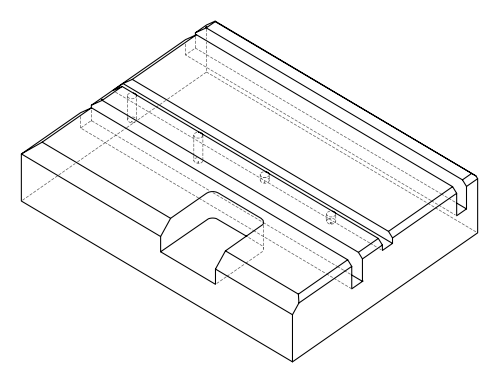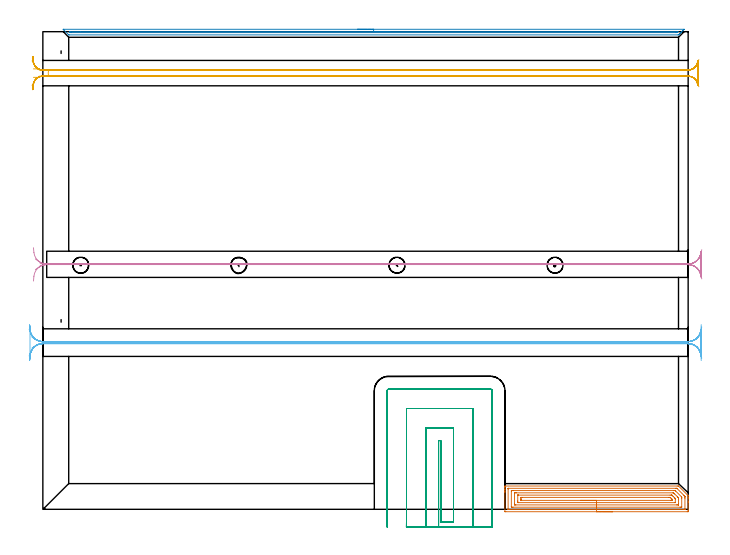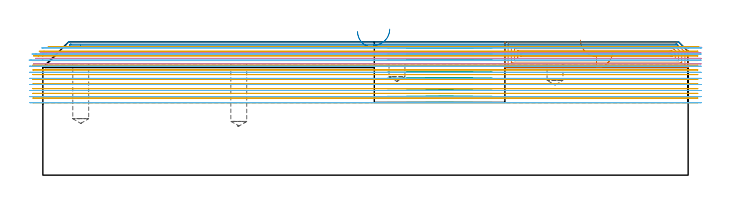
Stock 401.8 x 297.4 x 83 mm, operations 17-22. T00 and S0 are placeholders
(PLAN: 22 operations, 5 tool changes, 105.6 min)
(1 SPOT_DRILL | STEP1POCKET | NXT0321_9005460120000 | 0.03 min | 1437 mm3)
(2 SPOT_DRILL_1 | STEP1POCKET_1 | NXT0321_9005460120000 | 0.03 min | 1437 mm3)
(3 SPOT_DRILL_2 | STEP1POCKET_2 | NXT0321_9005460120000 | 0.03 min | 1436 mm3)
(4 SPOT_DRILL_3 | STEP1POCKET_3 | NXT0321_9005460120000 | 0.03 min | 1437 mm3)
(5 DRILL_BLIND_HOLE_INTO_CENTER | STEP1POCKET | UGT0301_494 | 0.16 min | 2744 mm3)
(6 DRILL_BLIND_HOLE_INTO_CENTER_1 | STEP1POCKET_1 | UGT0301_494 | 0.17 min | 2877 mm3)
(7 DRILL_BLIND_HOLE_INTO_CENTER_2 | STEP1POCKET_2 | UGT0301_494 | 0.06 min | 745 mm3)
(8 DRILL_BLIND_HOLE_INTO_CENTER_3 | STEP1POCKET_3 | UGT0301_494 | 0.07 min | 914 mm3)
(9 AREA_MILL | FG_CHAMFER_SURFACE | UGT0205_001 | 4.5 min | 13284 mm3)
(10 AREA_MILL_1 | FG_CHAMFER_SURFACE_1 | UGT0205_001 | 1.12 min | 3279 mm3)
(11 AREA_MILL_2 | FG_CHAMFER_SURFACE_2 | UGT0205_001 | 2.13 min | 1672 mm3)
(12 AREA_MILL_3 | FG_CHAMFER_SURFACE_3 | UGT0205_001 | 9.82 min | 25996 mm3)
(13 AREA_MILL_4 | FG_CHAMFER_SURFACE_4 | UGT0205_001 | 2.62 min | 1995 mm3)
(14 AREA_MILL_5 | FG_CHAMFER_SURFACE_5 | UGT0205_001 | 7.2 min | 21104 mm3)
(15 AREA_MILL_6 | FG_CHAMFER_SURFACE_6 | UGT0205_001 | 0.92 min | 715 mm3)
(16 AREA_MILL_7 | FG_CHAMFER_SURFACE_7 | UGT0205_001 | 0.56 min | 390 mm3)
(17 AREA_MILL_8 | FG_CHAMFER_SURFACE_8 | UGT0205_001 | 5.71 min | 15411 mm3)
(18 AREA_MILL_9 | FG_CHAMFER_SURFACE_9 | UGT0205_001 | 6.28 min | 2342 mm3)
(19 MILL_SLOT | SLOT_PARTIAL_RECTANGULAR | NXT0201_012 | Follow Part, ap 4, ae 75% | 17.23 min | 250609 mm3)
(20 MILL_RECTANGULAR_SLOT | SLOT_RECTANGULAR | NXT0201_012 | Follow Part, ap 4, ae 75% | 6.9 min | 81642 mm3)
(21 MILL_RECTANGULAR_SLOT_1 | SLOT_RECTANGULAR_1 | NXT0201_011 | Follow Part, ap 3, ae 75% | 22.45 min | 238790 mm3)
(22 MILL_RECTANGULAR_SLOT_2 | SLOT_RECTANGULAR_2 | NXT0201_012 | Follow Part, ap 4, ae 75% | 17.6 min | 259978 mm3)
(TOOL NXT0321_9005460120000 | NC Spot Drill, 142deg, 12mm, Carbide, Uncoated | D12 PA142 FL30 Z2)
(TOOL UGT0301_494 | Carbide Drill 9.9 mm | D9.9 PA118 FL87 Z2)
(TOOL UGT0205_001 | Chamfer Mill 20 x 3 x 45 deg. | D20 FL50 Z2)
(TOOL NXT0201_012 | ENDMILL 16mm [2P460-1600-NA 1630] | D16 FL38 Z6)
(TOOL NXT0201_011 | ENDMILL 12mm [2P460-1200-NA 1630] | D12 FL38 Z6)
(OP 17 AREA_MILL_8)
G17 G21 G94 G90
T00 M6
G54
G17 G0 G90 X354.75 Y-1.5 S1061 M3
G43 Z93. H0
Z77.
G94 G1 X354.712 Z76.128 F250.
X354.598 Z75.263
X354.409 Z74.412
X354.147 Z73.58
X353.813 Z72.774
X353.41 Z72.
X352.942 Z71.264
X352.41 Z70.572
X351.821 Z69.929
X351.178 Z69.339
X350.486 Z68.808
X349.75 Z68.34
X348.976 Z67.937
X348.17 Z67.603
X347.338 Z67.341
X346.486 Z67.152
X345.622 Z67.038
X344.75 Z67.
X288.265
X287.86 Y-1.495 Z67.002
X287.71 Y-1.491 Z67.005
X287.7 Y-1.337 Z67.16
X287.705 Y10.478 Z78.972
X287.706 Y11.135 Z79.632
Y11.362 Z79.859
Y12.02 Z80.517
Y12.246 Z80.742
Y12.697 Z81.196
X287.707 Y13.564 Z82.063
Y14.014 Z82.512
X287.708 Y14.255 Z82.753
X287.717 Y14.446 Z82.944
X287.751 Y14.501 Z82.999
X395.009 Y14.5 Z83.
X395.796 Y14.494 Z82.992
X395.842 Y14.458 Z82.957
X401.771 Y8.53 Z77.027
X401.79 Y8.499 Z76.996
X401.8 Y8.472 Z76.969
Y7.418 Z75.917
Y6.942 Z75.437
Y4.936 Z73.433
Y4.29 Z72.784
Y-0.691 Z67.806
X401.797 Y-1.014 Z67.483
X401.792 Y-1.491 Z67.005
X401.719 Y-1.494 Z67.003
X401.235 Y-1.5 Z67.
X344.75
Y-0.086 Z68.414
X289.999
X289.828 Y-0.084 Z68.416
X289.743 Y-0.08 Z68.42
X289.711 Y-0.078 Z68.422
X289.707 Y-0.051 Z68.449
X289.703 Y0.021 Z68.521
X289.701 Y0.211 Z68.711
X289.706 Y12.581 Z81.081
X289.709 Y12.916 Z81.416
X289.712 Y13.011 Z81.511
X289.716 Y13.067 Z81.567
X289.731 Y13.079 Z81.579
X289.833 Y13.082 Z81.582
X290.044 Y13.085 Z81.585
X394.163 Y13.086 Z81.586
X394.586 Y13.085 Z81.585
X394.691 Y13.082 Z81.582
X394.742 Y13.079 Z81.579
X394.767 Y13.071 Z81.571
X394.803 Y13.039 Z81.539
X395.009 Y12.841 Z81.341
X399.14 Y8.71 Z77.21
X399.456 Y8.392 Z76.892
X399.733 Y8.105 Z76.605
X399.79 Y8.029 Z76.529
X399.795 Y7.94 Z76.44
X399.798 Y7.826 Z76.326
X399.8 Y7.485 Z75.985
Y6.942 Z75.442
Y0.413 Z68.913
X399.797 Y0.071 Z68.571
X399.794 Y-0.026 Z68.474
X399.79 Y-0.08 Z68.42
X399.772 Y-0.081 Z68.419
X399.668 Y-0.084 Z68.416
X399.456 Y-0.086 Z68.414
X399.412
X344.75
Y1.328 Z69.828
X292.712 Y1.329 Z69.829
X292.133 Y1.33 Z69.83
X291.823 Y1.333 Z69.833
X291.728 Y1.335 Z69.835
X291.711 Y1.518 Z70.018
X291.705 Y1.638 Z70.138
X291.702 Y1.758 Z70.258
X291.707 Y11.477 Z79.977
X291.711 Y11.594 Z80.094
X291.716 Y11.665 Z80.165
X291.746 Y11.667 Z80.167
X291.823 Y11.669 Z80.169
X292.401 Y11.671 Z80.171
X292.712
X392.918
X393.23 Y11.669 Z80.169
X393.541 Y11.664 Z80.164
X393.732 Y11.657 Z80.157
X393.833 Y11.561 Z80.061
X394.038 Y11.362 Z79.862
X397.677 Y7.723 Z76.223
X397.769 Y7.623 Z76.123
X397.79 Y7.599 Z76.099
X397.795 Y7.47 Z75.97
X397.798 Y7.308 Z75.808
X397.8 Y7.064 Z75.564
Y6.942 Z75.442
X397.799 Y1.518 Z70.018
X397.791 Y1.395 Z69.895
X397.785 Y1.335 Z69.835
X397.754 Y1.333 Z69.833
X397.677 Y1.331 Z69.831
X397.099 Y1.329 Z69.829
X396.788 Y1.328 Z69.828
X344.75
Y2.743 Z71.243
X294.491
X294.269 Y2.744 Z71.244
X293.771 Y2.748 Z71.248
X293.719 Y2.749 Z71.249
X293.712 Y2.817 Z71.317
X293.708 Y2.98 Z71.48
X293.702 Y3.306 Z71.806
X293.706 Y9.984 Z78.484
X293.709 Y10.18 Z78.68
X293.712 Y10.228 Z78.728
X293.715 Y10.247 Z78.747
X293.73 Y10.25 Z78.75
X293.828 Y10.253 Z78.753
X294.491 Y10.257 Z78.757
X294.713
X392.34
X392.564 Y10.255 Z78.755
X392.645 Y10.253 Z78.753
X392.682 Y10.251 Z78.751
X392.828 Y10.112 Z78.612
X393.098 Y9.851 Z78.351
X393.23 Y9.722 Z78.222
X393.358 Y9.594 Z78.094
X395.125 Y7.826 Z76.326
X395.239 Y7.71 Z76.21
X395.46 Y7.481 Z75.981
X395.79 Y7.135 Z75.635
X395.797 Y7.042 Z75.542
X395.799 Y6.942 Z75.442
X395.8 Y6.156 Z74.656
Y3.406 Z71.906
X395.799 Y3.013 Z71.513
X395.796 Y2.816 Z71.316
X395.793 Y2.768 Z71.268
X395.79 Y2.75 Z71.25
X395.771 Y2.748 Z71.248
X395.674 Y2.745 Z71.245
X395.009 Y2.743 Z71.243
X394.787
X344.75
Y4.157 Z72.657
X296.27
X296.136 Y4.158 Z72.658
X295.868 Y4.163 Z72.663
X295.712 Y4.167 Z72.667
X295.709 Y4.21 Z72.71
X295.706 Y4.29 Z72.79
X295.703 Y4.854 Z73.354
Y5.174 Z73.674
X295.705 Y8.71 Z77.21
Y8.78 Z77.28
X295.707 Y8.815 Z77.315
X295.71 Y8.832 Z77.332
X295.712 Y8.835 Z77.335
X295.735 Y8.837 Z77.337
X296.002 Y8.842 Z77.342
X296.137 Y8.843 Z77.343
X296.27
X390.561
X391.318 Y8.842 Z77.342
X391.451 Y8.84 Z77.34
X391.584 Y8.836 Z77.336
X391.659 Y8.831 Z77.331
X391.702 Y8.792 Z77.292
X391.788 Y8.71 Z77.21
X392.34 Y8.162 Z76.662
X392.676 Y7.826 Z76.326
X393.23 Y7.272 Z75.772
X393.559 Y6.942 Z75.442
X393.666 Y6.831 Z75.331
X393.748 Y6.742 Z75.242
X393.79 Y6.692 Z75.192
X393.792 Y6.658 Z75.158
X393.799 Y6.376 Z74.876
Y4.219 Z72.719
X393.798 Y4.184 Z72.684
X393.795 Y4.167 Z72.667
X393.792 Y4.164 Z72.664
X393.766 Y4.162 Z72.662
X393.498 Y4.158 Z72.658
X393.364 Y4.157 Z72.657
X344.75
Y5.571 Z74.071
X298.05 Y5.572 Z74.072
X297.886 Y5.573 Z74.073
X297.756 Y5.576 Z74.076
X297.723 Y5.578 Z74.078
X297.713 Y5.616 Z74.116
X297.71 Y5.714 Z74.214
X297.705 Y6.058 Z74.558
X297.704 Y6.402 Z74.902
X297.705 Y6.942 Z75.442
X297.707 Y7.282 Z75.782
X297.714 Y7.399 Z75.899
X297.721 Y7.423 Z75.923
X297.744 Y7.424 Z75.924
X297.805 Y7.426 Z75.926
X298.05 Y7.428 Z75.928
X298.449 Y7.429 Z75.929
X389.671 Y7.428 Z75.928
X390.073 Y7.426 Z75.926
X390.561 Y7.422 Z75.922
X390.625 Y7.416 Z75.916
X390.694 Y7.351 Z75.851
X390.834 Y7.215 Z75.715
X391.11 Y6.942 Z75.442
X391.451 Y6.6 Z75.1
X391.717 Y6.326 Z74.826
X391.782 Y6.259 Z74.759
X391.79 Y6.173 Z74.673
X391.794 Y6.058 Z74.558
X391.796 Y5.714 Z74.214
X391.79 Y5.596 Z74.096
X391.78 Y5.577 Z74.077
X391.756 Y5.575 Z74.075
X391.696 Y5.573 Z74.073
X391.451 Y5.572 Z74.072
X391.051 Y5.571 Z74.071
X344.75
X343.878 Z74.109
X343.014 Z74.223
X342.162 Z74.412
X341.33 Z74.674
X340.524 Z75.008
X339.75 Z75.411
X339.014 Z75.88
X338.322 Z76.411
X337.679 Z77.
X337.09 Z77.643
X336.558 Z78.335
X336.09 Z79.071
X335.687 Z79.845
X335.353 Z80.651
X335.091 Z81.483
X334.902 Z82.335
X334.788 Z83.199
X334.75 Z84.071
G0 Z93.
M5
M2
(OP 18 AREA_MILL_9)
G17 G21 G94 G90
T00 M6
G54
G17 G0 G90 X195.95 Y298.9 S1061 M3
G43 Z93. H0
Z89.5
G94 G1 X195.988 Z88.628 F250.
X196.102 Z87.763
X196.291 Z86.912
X196.553 Z86.08
X196.887 Z85.274
X197.29 Z84.5
X197.759 Z83.764
X198.29 Z83.072
X198.879 Z82.429
X199.522 Z81.84
X200.214 Z81.308
X200.95 Z80.84
X201.724 Z80.437
X202.53 Z80.103
X203.362 Z79.841
X204.214 Z79.652
X205.078 Z79.538
X205.95 Z79.5
X399.265
X399.283 Y298.894 Z79.504
X399.265 Y298.868 Z79.531
X399.185 Y298.785 Z79.614
X399.17 Y298.77 Z79.63
X398.597 Y298.197 Z80.203
X398.431 Y298.03 Z80.367
X397.757 Y297.357 Z81.043
X397.552 Y297.15 Z81.246
X396.918 Y296.518 Z81.882
X396.88 Y296.48 Z81.919
X396.672 Y296.27 Z82.126
X396.078 Y295.678 Z82.722
X395.986 Y295.586 Z82.813
X395.806 Y295.404 Z82.99
X395.539 Y295.4 Z83.
X16.361
X16.094 Y295.404 Z82.99
X16.007 Y295.491 Z82.905
X15.914 Y295.585 Z82.813
X12.984 Y298.516 Z79.884
X12.784 Y298.719 Z79.681
X12.619 Y298.893 Z79.506
X12.784 Y298.9 Z79.5
X205.95
Y297.486 Z80.914
X395.198 Y297.485 Z80.915
X395.359 Y297.481 Z80.919
X395.417 Y297.477 Z80.923
X395.406 Y297.463 Z80.937
X395.317 Y297.368 Z81.032
X395.194 Y297.244 Z81.156
X395.092 Y297.141 Z81.259
X394.873 Y296.925 Z81.475
X394.798 Y296.855 Z81.545
X394.77 Y296.831 Z81.569
X394.708 Y296.821 Z81.579
X394.539 Y296.817 Z81.583
X394.197 Y296.814 Z81.586
X394.092
X17.548 Y296.815 Z81.585
X17.18 Y296.821 Z81.579
X17.132 Y296.83 Z81.57
X17.027 Y296.927 Z81.473
X16.91 Y297.04 Z81.36
X16.808 Y297.141 Z81.259
X16.56 Y297.391 Z81.009
X16.519 Y297.436 Z80.964
X16.485 Y297.476 Z80.924
X16.531 Y297.479 Z80.921
X16.808 Y297.485 Z80.915
X23.483 Y297.486 Z80.914
X205.95
X206.822 Z80.952
X207.687 Z81.066
X208.538 Z81.255
X209.37 Z81.517
X210.176 Z81.851
X210.95 Z82.254
X211.686 Z82.723
X212.378 Z83.254
X213.021 Z83.843
X213.61 Z84.486
X214.142 Z85.178
X214.61 Z85.914
X215.013 Z86.688
X215.347 Z87.494
X215.609 Z88.326
X215.798 Z89.178
X215.912 Z90.043
X215.95 Z90.914
G0 Z93.
M5
M2
(OP 19 MILL_SLOT)
G17 G21 G94 G90
T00 M6
G54
G17 G0 G90 X246.375 Y-11. S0 M3
G43 Z93. H1
Z79.237
G94 G1 X246.399 Y-8. F250.
G3 X246.4 Y-7.746 R32. F500.
G1 Y42.8
X247.7
Y-7.746
G3 X247.701 Y-8. R32.
G1 X255.701
G2 X255.7 Y-7.746 R24.
G1 Y50.8
X238.4
Y-7.746
G2 X238.399 Y-8. R24.
G1 X238.367 Y-11. F250.
X267.766 Y-10.999
X267.703 Y-8.
G2 X267.7 Y-7.746 R12. F500.
G1 Y62.8
X226.4
Y-7.746
G2 X226.397 Y-8. R12.
G1 X226.334 Y-10.999 F250.
X279.7 Y-10.746
Y-7.746
Y73.8 F500.
G3 X278.7 Y74.8 R1.
G1 X215.4
G3 X214.4 Y73.8 R1.
G1 Y-7.746
Y-10.746 F250.
G0 X246.378 Y-11. Z75.466
G1 X246.399 Y-8.
X246.4 Y-7.778 F500.
Y42.8
X247.7
Y-7.779
X247.701 Y-8.
X255.701
G2 X255.7 Y-7.779 R24.
G1 Y50.8
X238.4
Y-7.778
G2 X238.399 Y-8. R24.
G1 X238.371 Y-11. F250.
X267.757 Y-10.999
X267.702 Y-8.
G2 X267.7 Y-7.779 R12. F500.
G1 Y62.8
X226.4
Y-7.778
G2 X226.398 Y-8. R12.
G1 X226.342 Y-10.999 F250.
X279.7 Y-10.779
Y-7.779
Y73.8 F500.
G3 X278.7 Y74.8 R1.
G1 X215.4
G3 X214.4 Y73.8 R1.
G1 Y-7.778
Y-10.778 F250.
G0 X246.4 Y-11. Z71.696
G1 Y-8.
Y42.8 F500.
X247.7
Y-8.
X255.7
Y50.8
X238.4
Y-8.
Y-11. F250.
X267.7
Y-8.
Y62.8 F500.
X226.4
Y-8.
Y-11. F250.
X279.7
Y-8.
Y73.8 F500.
G3 X278.7 Y74.8 R1.
G1 X215.4
G3 X214.4 Y73.8 R1.
G1 Y-8.
Y-11. F250.
G0 X246.4 Z67.925
G1 Y-8.
Y42.8 F500.
X247.7
Y-8.
X255.7
Y50.8
X238.4
Y-8.
Y-11. F250.
X267.7
Y-8.
Y62.8 F500.
X226.4
Y-8.
Y-11. F250.
X279.7
Y-8.
Y73.8 F500.
G3 X278.7 Y74.8 R1.
G1 X215.4
G3 X214.4 Y73.8 R1.
G1 Y-8.
Y-11. F250.
G0 X246.4 Z64.154
G1 Y-8.
Y42.8 F500.
X247.7
Y-8.
X255.7
Y50.8
X238.4
Y-8.
Y-11. F250.
X267.7
Y-8.
Y62.8 F500.
X226.4
Y-8.
Y-11. F250.
X279.7
Y-8.
Y73.8 F500.
G3 X278.7 Y74.8 R1.
G1 X215.4
G3 X214.4 Y73.8 R1.
G1 Y-8.
Y-11. F250.
G0 X246.4 Z60.383
G1 Y-8.
Y42.8 F500.
X247.7
Y-8.
X255.7
Y50.8
X238.4
Y-8.
Y-11. F250.
X267.7
Y-8.
Y62.8 F500.
X226.4
Y-8.
Y-11. F250.
X279.7
Y-8.
Y73.8 F500.
G3 X278.7 Y74.8 R1.
G1 X215.4
G3 X214.4 Y73.8 R1.
G1 Y-8.
Y-11. F250.
G0 X246.4 Z56.612
G1 Y-8.
Y42.8 F500.
X247.7
Y-8.
X255.7
Y50.8
X238.4
Y-8.
Y-11. F250.
X267.7
Y-8.
Y62.8 F500.
X226.4
Y-8.
Y-11. F250.
X279.7
Y-8.
Y73.8 F500.
G3 X278.7 Y74.8 R1.
G1 X215.4
G3 X214.4 Y73.8 R1.
G1 Y-8.
Y-11. F250.
G0 X246.4 Z52.842
G1 Y-8.
Y42.8 F500.
X247.7
Y-8.
X255.7
Y50.8
X238.4
Y-8.
Y-11. F250.
X267.7
Y-8.
Y62.8 F500.
X226.4
Y-8.
Y-11. F250.
X279.7
Y-8.
Y73.8 F500.
G3 X278.7 Y74.8 R1.
G1 X215.4
G3 X214.4 Y73.8 R1.
G1 Y-8.
Y-11. F250.
G0 X246.4 Z49.071
G1 Y-8.
Y42.8 F500.
X247.7
Y-8.
X255.7
Y50.8
X238.4
Y-8.
Y-11. F250.
X267.7
Y-8.
Y62.8 F500.
X226.4
Y-8.
Y-11. F250.
X279.7
Y-8.
Y73.8 F500.
G3 X278.7 Y74.8 R1.
G1 X215.4
G3 X214.4 Y73.8 R1.
G1 Y-8.
Y-11. F250.
G0 X246.4 Z45.3
G1 Y-8.
Y42.8 F500.
X247.7
Y-8.
X255.7
Y50.8
X238.4
Y-8.
Y-11. F250.
X267.7
Y-8.
Y62.8 F500.
X226.4
Y-8.
Y-11. F250.
X279.7
Y-8.
Y73.8 F500.
G3 X278.7 Y74.8 R1.
G1 X215.4
G3 X214.4 Y73.8 R1.
G1 Y-8.
Y-11. F250.
G0 Z93.
M5
M2
(OP 20 MILL_RECTANGULAR_SLOT)
G17 G21 G94 G90
T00 M6
G54
G17 G0 G90 X410.291 Y161.649 S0 M3
G43 Z93. H1
Z79.581
G94 G1 X409.556 Y158.74 F250.
G2 X401.8 Y152.7 R8. F500.
G1 X2.9
Y152.4
X401.8
G2 X409.55 Y146.385 R8.
G1 X410.294 Y143.479 F250.
G0 Z93.
X-1.715 Y151.888
Z76.154
G1 X1.254 Y152.318
G2 X2.4 Y152.4 R8. F500.
G1 X401.8
G2 X409.79 Y144.8 R8.
G1 Y160.3
G2 X401.8 Y152.7 R8.
G1 X2.4
G2 X1.254 Y152.782 R8.
G1 X-1.715 Y153.212 F250.
G0 Z93.
X-4.634 Y149.25
Z72.727
G1 X-2.172 Y150.965
G2 X2.4 Y152.4 R8. F500.
G1 X401.8
G2 X409.79 Y144.8 R8.
G1 X409.8
Y160.3
X409.79
G2 X401.8 Y152.7 R8.
G1 X2.4
G2 X-2.172 Y154.135 R8.
G1 X-4.634 Y155.85 F250.
G0 Z93.
X-5.836 Y142.125
Z69.3
G1 X-5.568 Y145.113
G2 X2.4 Y152.4 R8. F500.
G1 X401.8
G2 X409.79 Y144.8 R8.
G1 X409.8
Y160.3
X409.79
G2 X401.8 Y152.7 R8.
G1 X2.4
G2 X-5.56 Y159.903 R8.
G1 X-5.859 Y162.888 F250.
G0 Z93.
M5
M2
(OP 21 MILL_RECTANGULAR_SLOT_1)
G17 G21 G94 G90
T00 M6
G54
G17 G0 G90 X408.485 Y280.056 S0 M3
G43 Z93. H1
Z80.085
G94 G1 X407.371 Y277.271 F250.
G2 X401.8 Y273.5 R6. F500.
G1 X3.64
G3 X3.645 Y269.7 R6.
G1 X401.8
G2 X407.381 Y265.903 R6.
G1 X408.482 Y263.113 F250.
G0 Z93.
X-2.27 Y269.7
Z77.169
G1 X0.73
X401.8 F500.
G2 X407.79 Y264.046 R6.
G1 X407.8
Y278.827
X407.799 Y278.896
X407.769 Y278.895
G2 X401.8 Y273.5 R6.
G1 X0.725
X-2.275 F250.
G0 Z93.
X-5.873 Y268.967
Z74.254
G1 X-2.873
G2 X0. Y269.7 R6. F500.
G1 X401.8
G2 X407.79 Y264.046 R6.
G1 X407.8
Y279.154
X407.79
G2 X401.8 Y273.5 R6.
G1 X0.
G2 X-2.882 Y274.237 R6.
G1 X-5.882 F250.
G0 Z93.
X-6.703 Y263.954
Z71.338
G1 X-5.261 Y266.585
G2 X0. Y269.7 R6. F500.
G1 X401.8
G2 X407.79 Y264.046 R6.
G1 X407.8
Y279.154
X407.79
G2 X401.8 Y273.5 R6.
G1 X0.
G2 X-5.268 Y276.629 R6.
G1 X-6.704 Y279.263 F250.
G0 X-6.535 Y262.184 Z68.423
G1 X-5.834 Y265.101
G2 X0. Y269.7 R6. F500.
G1 X401.8
G2 X407.79 Y264.046 R6.
G1 X407.8
Y279.154
X407.79
G2 X401.8 Y273.5 R6.
G1 X0.
G2 X-5.829 Y278.078 R6.
G1 X-6.54 Y280.992 F250.
G0 X-6.27 Y261.314 Z65.508
G1 X-5.97 Y264.299
G2 X0. Y269.7 R6. F500.
G1 X401.8
G2 X407.79 Y264.046 R6.
G1 X407.8
Y279.154
X407.79
G2 X401.8 Y273.5 R6.
G1 X0.
G2 X-5.97 Y278.901 R6.
G1 X-6.27 Y281.886 F250.
G0 Y261.314 Z62.592
G1 X-5.97 Y264.299
G2 X0. Y269.7 R6. F500.
G1 X401.8
G2 X407.79 Y264.046 R6.
G1 X407.8
Y279.154
X407.79
G2 X401.8 Y273.5 R6.
G1 X0.
G2 X-5.97 Y278.901 R6.
G1 X-6.27 Y281.886 F250.
G0 Y261.314 Z59.677
G1 X-5.97 Y264.299
G2 X0. Y269.7 R6. F500.
G1 X401.8
G2 X407.79 Y264.046 R6.
G1 X407.8
Y279.154
X407.79
G2 X401.8 Y273.5 R6.
G1 X0.
G2 X-5.97 Y278.901 R6.
G1 X-6.27 Y281.886 F250.
G0 Y261.314 Z56.762
G1 X-5.97 Y264.299
G2 X0. Y269.7 R6. F500.
G1 X401.8
G2 X407.79 Y264.046 R6.
G1 X407.8
Y279.154
X407.79
G2 X401.8 Y273.5 R6.
G1 X0.
G2 X-5.97 Y278.901 R6.
G1 X-6.27 Y281.886 F250.
G0 Y261.314 Z53.846
G1 X-5.97 Y264.299
G2 X0. Y269.7 R6. F500.
G1 X401.8
G2 X407.79 Y264.046 R6.
G1 X407.8
Y279.154
X407.79
G2 X401.8 Y273.5 R6.
G1 X0.
G2 X-5.97 Y278.901 R6.
G1 X-6.27 Y281.886 F250.
G0 Y261.314 Z50.931
G1 X-5.97 Y264.299
G2 X0. Y269.7 R6. F500.
G1 X401.8
G2 X407.79 Y264.046 R6.
G1 X407.8
Y279.154
X407.79
G2 X401.8 Y273.5 R6.
G1 X0.
G2 X-5.97 Y278.901 R6.
G1 X-6.27 Y281.886 F250.
G0 Y261.314 Z48.015
G1 X-5.97 Y264.299
G2 X0. Y269.7 R6. F500.
G1 X401.8
G2 X407.79 Y264.046 R6.
G1 X407.8
Y279.154
X407.79
G2 X401.8 Y273.5 R6.
G1 X0.
G2 X-5.97 Y278.901 R6.
G1 X-6.27 Y281.886 F250.
G0 Y261.314 Z45.1
G1 X-5.97 Y264.299
G2 X0. Y269.7 R6. F500.
G1 X401.8
G2 X407.79 Y264.046 R6.
G1 X407.8
Y279.154
X407.79
G2 X401.8 Y273.5 R6.
G1 X0.
G2 X-5.97 Y278.901 R6.
G1 X-6.27 Y281.886 F250.
G0 Z93.
M5
M2
(OP 22 MILL_RECTANGULAR_SLOT_2)
G17 G21 G94 G90
T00 M6
G54
G17 G0 G90 X410.265 Y113.558 S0 M3
G43 Z93. H1
Z79.21
G94 G1 X409.602 Y110.632 F250.
G2 X401.8 Y104.4 R8. F500.
G1 X0.
G2 X-0.528 Y104.417 R8.
G3 X-0.53 Y103.182 R8.
G2 X0. Y103.2 R8.
G1 X401.8
G2 X409.594 Y97.002 R8.
G1 X410.27 Y94.079 F250.
G0 Z93.
X-6.777 Y100.403
Z75.42
G1 X-4.231 Y101.989
G2 X0. Y103.2 R8. F500.
G1 X401.8
G2 X409.79 Y95.6 R8.
G1 X409.8
Y112.
X409.79
G2 X401.8 Y104.4 R8.
G1 X0.
G2 X-4.219 Y105.603 R8.
G1 X-6.768 Y107.185 F250.
G0 Z93.
X-8.539 Y95.499
Z71.63
G1 X-7.388 Y98.269
G2 X0. Y103.2 R8. F500.
G1 X401.8
G2 X409.79 Y95.6 R8.
G1 X409.8
Y112.
X409.79
G2 X401.8 Y104.4 R8.
G1 X0.
G2 X-7.385 Y109.324 R8.
G1 X-8.538 Y112.093 F250.
G0 X-8.343 Y93.358 Z67.84
G1 X-7.92 Y96.328
G2 X0. Y103.2 R8. F500.
G1 X401.8
G2 X409.79 Y95.6 R8.
G1 X409.8
Y112.
X409.79
G2 X401.8 Y104.4 R8.
G1 X0.
G2 X-7.923 Y111.293 R8.
G1 X-8.338 Y114.264 F250.
G0 X-8.23 Y92.903 Z64.05
G1 X-7.97 Y95.892
G2 X0. Y103.2 R8. F500.
G1 X401.8
G2 X409.79 Y95.6 R8.
G1 X409.8
Y112.
X409.79
G2 X401.8 Y104.4 R8.
G1 X0.
G2 X-7.97 Y111.708 R8.
G1 X-8.23 Y114.697 F250.
G0 Y92.903 Z60.26
G1 X-7.97 Y95.892
G2 X0. Y103.2 R8. F500.
G1 X401.8
G2 X409.79 Y95.6 R8.
G1 X409.8
Y112.
X409.79
G2 X401.8 Y104.4 R8.
G1 X0.
G2 X-7.97 Y111.708 R8.
G1 X-8.23 Y114.697 F250.
G0 Y92.903 Z56.47
G1 X-7.97 Y95.892
G2 X0. Y103.2 R8. F500.
G1 X401.8
G2 X409.79 Y95.6 R8.
G1 X409.8
Y112.
X409.79
G2 X401.8 Y104.4 R8.
G1 X0.
G2 X-7.97 Y111.708 R8.
G1 X-8.23 Y114.697 F250.
G0 Y92.903 Z52.68
G1 X-7.97 Y95.892
G2 X0. Y103.2 R8. F500.
G1 X401.8
G2 X409.79 Y95.6 R8.
G1 X409.8
Y112.
X409.79
G2 X401.8 Y104.4 R8.
G1 X0.
G2 X-7.97 Y111.708 R8.
G1 X-8.23 Y114.697 F250.
G0 Y92.903 Z48.89
G1 X-7.97 Y95.892
G2 X0. Y103.2 R8. F500.
G1 X401.8
G2 X409.79 Y95.6 R8.
G1 X409.8
Y112.
X409.79
G2 X401.8 Y104.4 R8.
G1 X0.
G2 X-7.97 Y111.708 R8.
G1 X-8.23 Y114.697 F250.
G0 Z93.
X409.94 Y114.996
Z45.1
G1 X409.79 Y112.
G2 X401.8 Y104.4 R8. F500.
G1 X0.
G2 X-7.99 Y112. R8.
G1 X-8.
Y95.6
X-7.99
G2 X0. Y103.2 R8.
G1 X401.8
G2 X409.79 Y95.6 R8.
G1 X409.94 Y92.604 F250.
G0 Z93.
M5
M2
